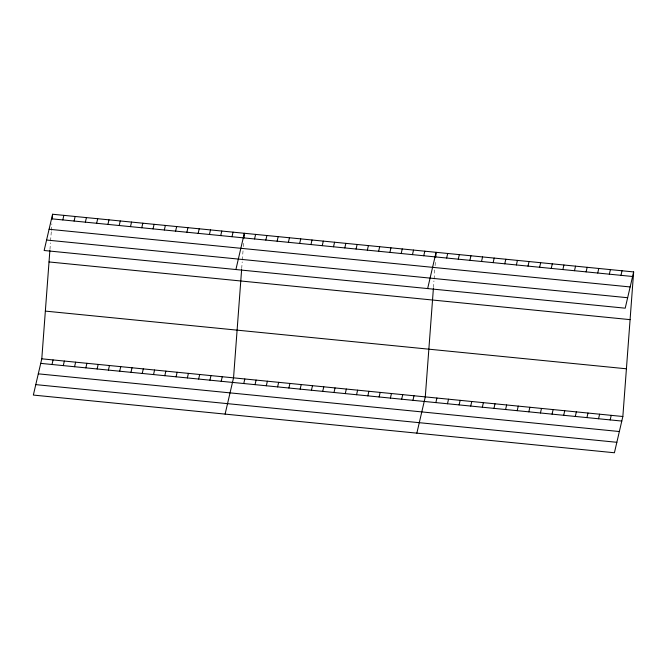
<?xml version="1.0" encoding="UTF-8"?>
<svg xmlns="http://www.w3.org/2000/svg" width="667" height="667" viewBox="0 0 667 667"><rect width="100%" height="100%" fill="white"/><g stroke="black" fill="none" stroke-linecap="round" stroke-linejoin="round"><path stroke-width="0.5" stroke-dasharray="3.33 2.5" d="M49.95 249.541L50.45 242.863M50.592 240.954L51.301 231.416M51.376 230.465L51.876 223.778M241.704 268.584L242.196 261.906M242.346 259.997L243.055 250.45M243.338 246.632L243.772 240.912M433.45 287.619L433.95 280.94M434.092 279.031L434.809 269.485M435.092 265.674L435.518 259.947"/><path stroke-width="1" d="M633.65 271.928L625.212 308.187L44.147 250.5L52.585 214.24L633.65 271.928L622.853 416.5L614.415 452.76L33.35 395.072L41.788 358.813L49.875 250.5M52.234 219.009L52.585 214.24M241.629 269.535L233.542 377.847L225.104 414.107M243.98 238.044L244.339 233.275L235.901 269.535M433.383 288.569L425.288 396.89L416.85 433.15M435.734 257.087L436.085 252.309L427.647 288.569M62.806 219.918L63.865 215.358M74.087 221.044L75.146 216.483M52.009 364.49L53.068 359.93M85.368 222.161L86.427 217.6M63.282 365.616L64.349 361.055M96.64 223.278L97.707 218.718M74.562 366.733L75.629 362.173M107.921 224.404L108.988 219.843M85.843 367.851L86.902 363.29M119.201 225.521L120.26 220.96M97.124 368.976L98.182 364.415M130.482 226.638L131.541 222.078M108.404 370.093L109.463 365.533M141.763 227.755L142.821 223.195M119.685 371.211L120.744 366.65M153.043 228.881L154.102 224.32M130.965 372.336L132.024 367.775M164.324 229.998L165.383 225.438M142.238 373.453L143.305 368.893M175.596 231.115L176.663 226.555M153.518 374.571L154.586 370.01M186.877 232.241L187.944 227.68M164.799 375.696L165.858 371.135M198.157 233.358L199.216 228.798M176.08 376.813L177.139 372.253M209.438 234.476L210.497 229.915M187.36 377.931L188.419 373.37M220.719 235.601L221.778 231.04M198.641 379.048L199.7 374.487M231.999 236.718L233.058 232.158M209.922 380.173L210.98 375.613M221.194 381.291L222.261 376.73M254.552 238.961L255.619 234.392M265.833 240.078L266.9 235.518M243.755 383.533L244.814 378.973M277.113 241.196L278.172 236.635M255.036 384.651L256.095 380.09M288.394 242.313L289.453 237.752M266.316 385.768L267.375 381.207M299.675 243.438L300.734 238.878M277.597 386.893L278.656 382.333M310.955 244.556L312.014 239.995M288.878 388.011L289.937 383.45M322.236 245.673L323.295 241.112M300.15 389.128L301.217 384.567M333.508 246.798L334.576 242.238M311.431 390.253L312.498 385.693M344.789 247.916L345.856 243.355M322.711 391.371L323.778 386.81M356.07 249.033L357.128 244.472M333.992 392.488L335.051 387.927M367.35 250.158L368.409 245.598M345.273 393.605L346.331 389.044M378.631 251.276L379.69 246.715M356.553 394.731L357.612 390.17M389.912 252.393L390.97 247.832M367.834 395.848L368.893 391.287M401.192 253.518L402.251 248.949M379.106 396.965L380.173 392.404M412.464 254.636L413.532 250.075M390.387 398.091L391.454 393.53M423.745 255.753L424.812 251.192M401.667 399.208L402.735 394.647M412.948 400.325L414.007 395.764M446.648 258.029L447.707 253.468M458.271 259.18L459.33 254.619M435.851 402.601L436.91 398.041M469.893 260.338L470.952 255.778M447.474 403.752L448.532 399.191M481.516 261.489L482.574 256.928M459.088 404.911L460.155 400.35M493.13 262.64L494.197 258.079M470.71 406.061L471.777 401.501M504.752 263.798L505.819 259.238M482.333 407.22L483.392 402.651M516.375 264.949L517.434 260.388M493.955 408.371L495.014 403.81M527.997 266.1L529.056 261.539M505.578 409.521L506.637 404.961M539.62 267.259L540.679 262.698M517.2 410.68L518.259 406.12M551.242 268.409L552.301 263.849M528.823 411.831L529.881 407.27M562.865 269.568L563.923 265.007M540.437 412.981L541.504 408.421M574.479 270.719L575.546 266.158M552.059 414.14L553.126 409.58M586.101 271.869L587.168 267.309M563.682 415.291L564.741 410.73M597.724 273.028L598.783 268.467M575.304 416.45L576.363 411.881M609.346 274.179L610.405 269.618M586.927 417.6L587.986 413.04M620.969 275.329L622.028 270.769M598.549 418.751L599.608 414.19M610.172 419.91L611.23 415.349M51.526 218.801L632.591 276.488M49.091 229.265L630.157 286.952M46.582 240.037L627.647 297.724M49.024 261.948L630.09 319.635M45.348 311.105L626.413 368.793M41.788 358.813L622.853 416.5M40.729 363.373L621.786 421.06M38.294 373.837L619.351 431.524M35.785 384.617L616.85 442.296"/></g></svg>
